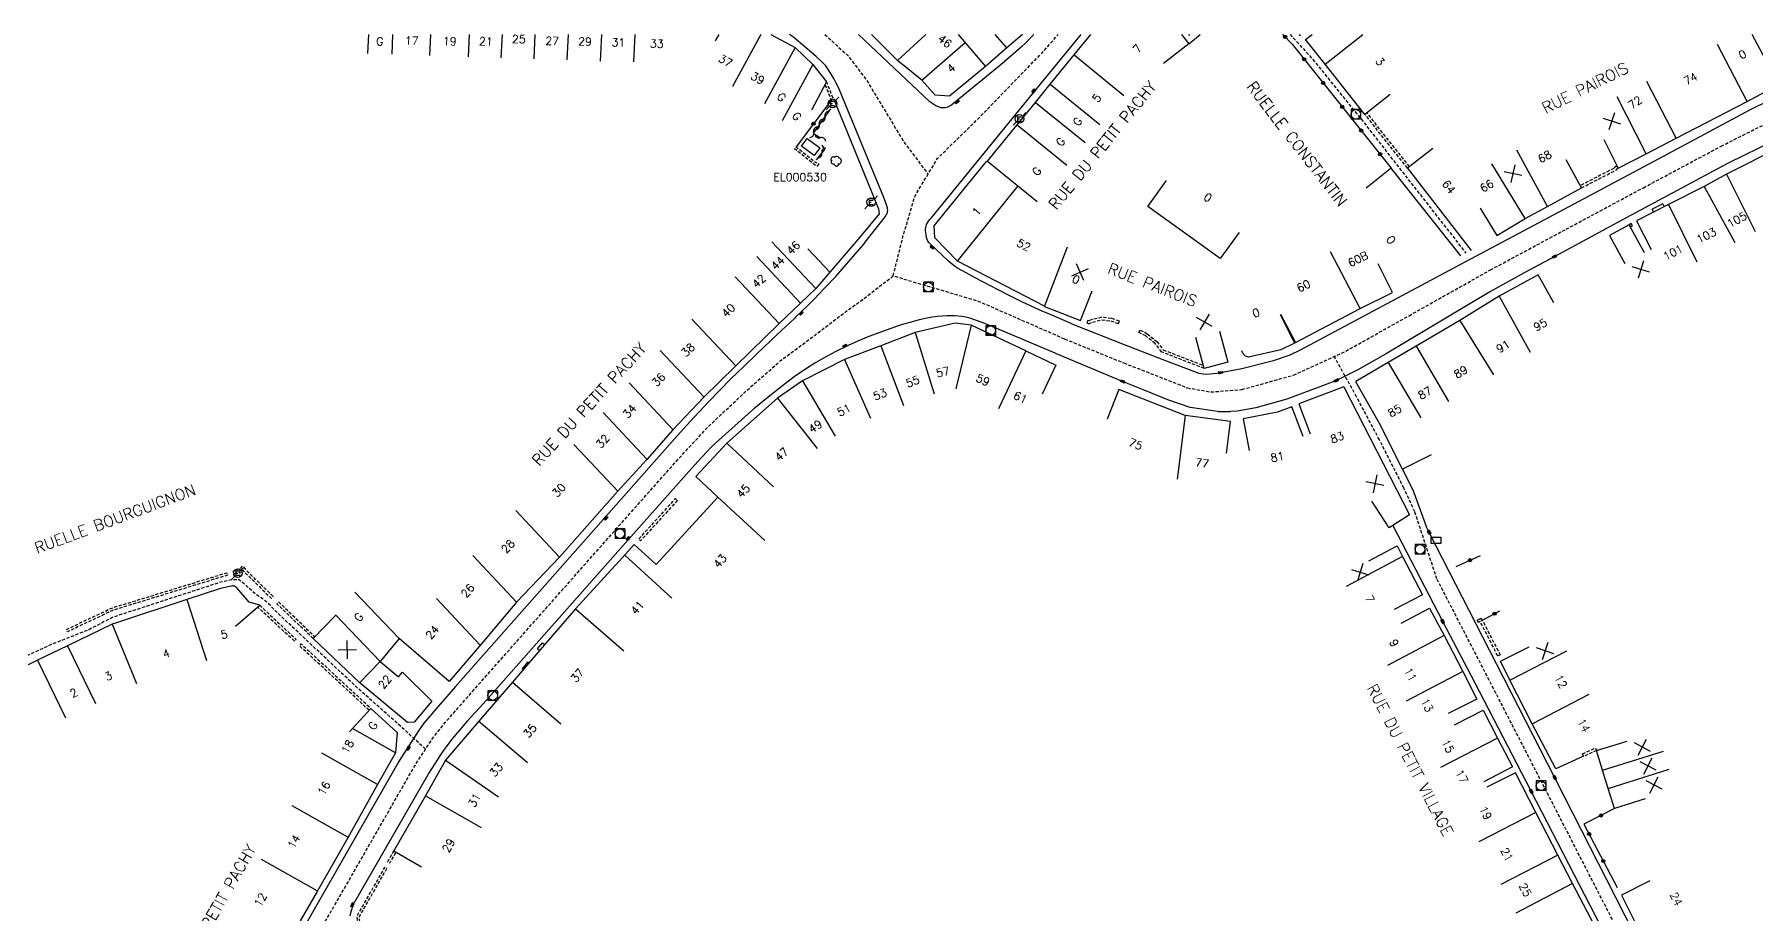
# Model space of a CAD drawing. Header units: millimetres. Extents: x 108000 to 119599, y 120002 to 124063.
# Drawn here: x 108152.3 to 108421.3, y 120862.5 to 121000 of the extents above; entities that cross this region are included whole.
import ezdxf
from ezdxf.enums import TextEntityAlignment as Align

# ---------------------------------------------------------------- set-up
doc = ezdxf.new("R2010")
doc.units = ezdxf.units.MM
doc.linetypes.add('DASHED', pattern=[0.75, 0.5, -0.25])
doc.layers.get('0').update_dxf_attribs({"linetype": 'CONTINUOUS'})
for name, color, linetype in [('W0001', 6, 'DASHED'), ('W0008', 7, 'CONTINUOUS'), ('W0100', 7, 'CONTINUOUS'), ('W0105', 7, 'CONTINUOUS'), ('W0112', 1, 'DASHED'), ('W0300', 7, 'CONTINUOUS'), ('W0310', 3, 'CONTINUOUS'), ('W0322', 7, 'CONTINUOUS'), ('W0400', 7, 'CONTINUOUS'), ('W0420', 7, 'CONTINUOUS'), ('W0471', 7, 'CONTINUOUS'), ('W0984', 7, 'CONTINUOUS'), ('W0989', 7, 'CONTINUOUS'), ('W0991', 7, 'CONTINUOUS'), ('W1102', 7, 'CONTINUOUS'), ('W1471', 7, 'CONTINUOUS')]:
    doc.layers.add(name, color=color, linetype=linetype)
doc.styles.get("Standard").update_dxf_attribs({"font": 'romans.shx', "width": 0.85})

# ---------------------------------------------------------------- blocks, each defined once
blk = doc.blocks.new('t310o')
at = {"color": 0, "linetype": 'Continuous'}
for centre, start, end in [((-0.5, 0.38), 216.8699, 323.1304), ((0.5, -0.37), 36.8699, 143.1303)]:
    blk.add_arc(centre, 0.625, start, end, dxfattribs=at)
blk = doc.blocks.new('T400')
for p, q in [((-0.15, 0.3), (0.15, 0.3)), ((-0.15, -0.25), (-0.15, 0.3)), ((-0.15, 0.15), (0.15, 0.15)), ((-0.15, 0), (0.15, 0)), ((0.15, 0.3), (0.15, -0.25)), ((-0.15, -0.15), (0.15, -0.15)), ((-0.15, -0.25), (-0.15, -0.3)), ((-0.15, -0.3), (0.15, -0.3)), ((0.15, -0.3), (0.15, -0.25))]:
    blk.add_line(p, q)
blk = doc.blocks.new('T471')
for p, q in [((-0.333334, 0.333334), (-0.333334, -0.333334)), ((-0.333334, 0.333334), (0.333334, 0.333334)), ((-0.333334, 0), (0, 0)), ((0.500001, 0.500001), (1.000002, 1.000002)), ((-0.500001, -0.500001), (-1.000002, -1.000002)), ((-0.333334, -0.333334), (0.333334, -0.333334))]:
    blk.add_line(p, q)
blk.add_ellipse((0, 0), major_axis=(0.471405, 0.471405), ratio=1, start_param=5.4977871438, end_param=11.780972451)
blk = doc.blocks.new('T420')
for p, q in [((0.75, 0.75), (-0.75, 0.75)), ((-0.75, 0.75), (-0.75, -0.75)), ((0.75, 0.75), (0.75, -0.75)), ((0.75, -0.75), (-0.75, -0.75))]:
    blk.add_line(p, q)
blk.add_ellipse((0, 0), major_axis=(-0.53, 0.53), ratio=1, start_param=3.926991, end_param=10.210176)
blk = doc.blocks.new('T300')
for p, q in [((-0.8, 0.51), (-0.86, 0.34)), ((-0.86, 0.34), (-0.86, 0.17)), ((-0.86, 0.17), (-0.74, 0.06)), ((-0.69, 0.63), (-0.8, 0.51)), ((-0.8, -0.06), (-0.74, 0.06)), ((-0.74, 0.06), (-0.69, 0.11)), ((-0.57, 0.69), (-0.69, 0.63)), ((-0.46, 0.69), (-0.57, 0.69)), ((-0.29, 0.63), (-0.46, 0.69)), ((-0.29, 0.63), (-0.17, 0.74)), ((-0.23, 0.57), (-0.29, 0.63)), ((-0.17, 0.74), (-0.06, 0.8)), ((-0.06, 0.8), (0.06, 0.8)), ((0.06, 0.8), (0.23, 0.74)), ((0.23, 0.74), (0.34, 0.63)), ((0.34, 0.63), (0.4, 0.51)), ((0.46, 0.46), (0.34, 0.46)), ((0.4, 0.51), (0.4, 0.46)), ((0.57, 0.4), (0.46, 0.46)), ((0.57, 0.4), (0.69, 0.29)), ((0.69, 0.29), (0.74, 0.17)), ((0.74, 0.06), (0.69, -0.17)), ((0.74, 0.17), (0.74, 0.06)), ((-0.8, -0.17), (-0.8, -0.06)), ((-0.8, -0.23), (-0.8, -0.17)), ((-0.74, -0.34), (-0.8, -0.23)), ((-0.69, -0.4), (-0.74, -0.34)), ((-0.51, -0.46), (-0.69, -0.4)), ((-0.4, -0.46), (-0.51, -0.46)), ((-0.4, -0.46), (-0.34, -0.46)), ((-0.34, -0.46), (-0.34, -0.4)), ((-0.34, -0.51), (-0.34, -0.46)), ((-0.29, -0.63), (-0.34, -0.51)), ((-0.17, -0.74), (-0.29, -0.63)), ((-0.06, -0.8), (-0.17, -0.74)), ((0.06, -0.8), (-0.06, -0.8)), ((0.17, -0.74), (0.06, -0.8)), ((0.23, -0.69), (0.17, -0.74)), ((0.29, -0.46), (0.23, -0.46)), ((0.29, -0.63), (0.23, -0.69)), ((0.46, -0.4), (0.29, -0.46)), ((0.34, -0.51), (0.29, -0.63)), ((0.34, -0.51), (0.34, -0.46)), ((0.57, -0.34), (0.46, -0.4)), ((0.63, -0.29), (0.57, -0.34)), ((0.69, -0.17), (0.63, -0.29))]:
    blk.add_line(p, q)
blk = doc.blocks.new('t322o')
at = {"color": 0, "linetype": 'Continuous'}
for radius in [0.25, 0.15]:
    blk.add_circle((0, 0), radius, dxfattribs=at)
blk = doc.blocks.new('t991o')
at = {"color": 0, "linetype": 'Continuous'}
for p, q in [((-1, 1), (1, -1)), ((-1, -1), (1, 1))]:
    blk.add_line(p, q, dxfattribs=at)
blk = doc.blocks.new('T1471')
at = {"color": 0, "linetype": 'Continuous', "flags": 128}
blk.add_lwpolyline([(-0.75, -0.5), (-0.75, 0.5), (0.75, 0.5), (0.75, -0.5), (-0.75, -0.5)], dxfattribs=at)

msp = doc.modelspace()

# ---------------------------------------------------------------- linework, layer by layer
at = {"layer": 'W0001', "flags": 128}
for points in [[(108275.73, 121000), (108279.36, 120996.66), (108282.2, 120992.94), (108288.02, 120983.29), (108291.85, 120978.17)], [(108286.41, 120962.3), (108288, 120968.65), (108289.77, 120974.71), (108293.35, 120980.66), (108299.62, 120986.79), (108309.73, 120997.19), (108312.17, 121000)], [(108332.52, 121000), (108332.59, 120999.9), (108332.75, 121000)], [(108348.39, 121000), (108348.44, 120999.96), (108351.61, 120996.51), (108359.82, 120986.38), (108365.66, 120978.88), (108375.87, 120965.84)], [(108162.31, 120810.94), (108169.47, 120817.2), (108176.14, 120823.91), (108191.07, 120849.91), (108201.99, 120868.92), (108211.72, 120885.85), (108213.35, 120888.39), (108214.64, 120890.33), (108216.59, 120892.71), (108221.12, 120897.87), (108246.85, 120926.94), (108252.55, 120933.37), (108257.43, 120938.65), (108263.56, 120944.44), (108268.83, 120949.06), (108268.83, 120949.06), (108274.21, 120953.06), (108278.5, 120956.34), (108281.66, 120958.63), (108286.41, 120962.3), (108299.69, 120958.36), (108313.19, 120952.45)], [(108213.35, 120888.39), (108209.72, 120891.73), (108202.5, 120898.14), (108190.84, 120909.1), (108188.39, 120911.51), (108186.71, 120912.68), (108184.31, 120914.84), (108183.08, 120914.83), (108181.18, 120914.39), (108164.52, 120908.98), (108160.75, 120907.03), (108154.97, 120904.73), (108142.64, 120899.16), (108137.71, 120896.5), (108130.78, 120892.99), (108127.29, 120891.39), (108126.09, 120891.02), (108121.4, 120891.02), (108112.2, 120891.57)]]:
    msp.add_lwpolyline(points, dxfattribs=at)
at = {"layer": 'W0001'}
for points in [[(108313.19, 120952.45), (108322.41, 120948.7), (108332.35, 120944.82), (108336.01, 120944.16), (108340.87, 120944.55), (108348.94, 120946.8), (108357.1, 120950.55), (108366.99, 120956.08), (108379.69, 120963.23), (108391.5, 120969.58), (108403.6, 120976.07), (108415.72, 120982.55), (108426.02, 120987.72), (108436.68, 120992.35), (108455.47, 121000)], [(108398.74, 120861.76), (108389.49, 120879.76), (108380.55, 120897.12), (108371.33, 120914.96), (108367.88, 120925.43), (108366.17, 120929.16), (108362.36, 120936.68), (108358.79, 120943.4), (108355.27, 120949.75)]]:
    msp.add_lwpolyline(points, dxfattribs=at)
at = {"layer": 'W0008'}
for p, q in [((108348.42, 120949.97), (108350.03, 120950.73)), ((108337.1, 120941.11), (108339.1, 120941.09))]:
    msp.add_line(p, q, dxfattribs=at)
at = {"layer": 'W0008', "flags": 128}
for points in [[(108275.7, 120960.36), (108277.43, 120962.2), (108278.11, 120962.96), (108281.83, 120967.27), (108282.05, 120967.54), (108285.13, 120971.5), (108285.25, 120971.67), (108285.36, 120971.86), (108285.44, 120972.06), (108285.51, 120972.26), (108285.54, 120972.42), (108285.55, 120972.58), (108285.54, 120972.74), (108285.51, 120972.9), (108285.32, 120973.54), (108284.94, 120974.53), (108277.87, 120991.69), (108277.51, 120992.41), (108277.13, 120993.12), (108276.73, 120993.81), (108276.31, 120994.49), (108276.1, 120994.79), (108275.88, 120995.08), (108275.64, 120995.34), (108275.39, 120995.6), (108274.37, 120996.53), (108273.33, 120997.45), (108272.28, 120998.35), (108271.22, 120999.24), (108270.66, 120999.68), (108270.22, 121000)], [(108303.83, 120995.77), (108295.58, 120989.03), (108295.39, 120988.89), (108295.19, 120988.78), (108294.98, 120988.68), (108294.77, 120988.6), (108294.55, 120988.56), (108294.34, 120988.53), (108294.12, 120988.53), (108293.91, 120988.56), (108293.47, 120988.67), (108293.05, 120988.85), (108292.58, 120989.15), (108292.14, 120989.5), (108280.98, 121000)], [(108292.34, 120971.3), (108308.92, 120991.63), (108315.78, 121000)], [(108308.36, 121000), (108307.77, 120999.36), (108307.13, 120998.7), (108306.46, 120998.07), (108305.15, 120996.91), (108303.81, 120995.77)], [(108277.06, 120989.98), (108284.1, 120972.74), (108284.22, 120971.98), (108281.22, 120968.32), (108276.49, 120962.87)], [(108314.22, 120954.86), (108310.81, 120956.31), (108309.67, 120956.8), (108308.54, 120957.31), (108306.63, 120958.21), (108304.74, 120959.13), (108302.82, 120960.1), (108299.21, 120962), (108297.82, 120962.75), (108296.44, 120963.52), (108296.16, 120963.7), (108295.88, 120963.89), (108295.45, 120964.23), (108295.04, 120964.59), (108292.06, 120967.39), (108291.95, 120967.51), (108291.85, 120967.65), (108291.77, 120967.8), (108291.71, 120967.96), (108291.62, 120968.31), (108291.55, 120968.68), (108291.49, 120969.04), (108291.46, 120969.41), (108291.47, 120969.64), (108291.5, 120969.87), (108291.55, 120970.09), (108291.63, 120970.3), (108291.77, 120970.58), (108291.94, 120970.84), (108292.12, 120971.08), (108292.33, 120971.31)], [(108275.67, 120960.38), (108274.08, 120958.68), (108273.19, 120957.79), (108271.17, 120955.84), (108270.97, 120955.66), (108268.29, 120953.12), (108265.1, 120950.1), (108263.07, 120948.16), (108261.07, 120946.19), (108259.34, 120944.43), (108257.62, 120942.65), (108254.69, 120939.53), (108252.69, 120937.32), (108240.73, 120923.81), (108218.05, 120898.18), (108214.95, 120894.62)], [(108311.7, 120950.24), (108301.63, 120954.48), (108300.31, 120955), (108298.36, 120955.68), (108297.75, 120955.85), (108297.12, 120955.95), (108295.98, 120956.03), (108294.83, 120956.04), (108294.04, 120956.01), (108293.25, 120955.94), (108292.47, 120955.83), (108291.69, 120955.69), (108290.45, 120955.41), (108289.22, 120955.09), (108288, 120954.74), (108286.79, 120954.35), (108284.56, 120953.56), (108282.35, 120952.73), (108280.86, 120952.11), (108279.39, 120951.44), (108277.45, 120950.47), (108275.53, 120949.45), (108274.18, 120948.66), (108272.85, 120947.82), (108270.96, 120946.51), (108269.12, 120945.14), (108266.86, 120943.36), (108264.65, 120941.52), (108263.17, 120940.23), (108258.7, 120936.2), (108257.99, 120935.53), (108257.31, 120934.84), (108255.9, 120933.33), (108254.52, 120931.8), (108244.6, 120920.62), (108222.35, 120895.48), (108221.1, 120894.12), (108219.87, 120892.73), (108218.66, 120891.33), (108217.47, 120889.92), (108217, 120889.33), (108216.56, 120888.73), (108216.13, 120888.12), (108215.71, 120887.49), (108213.84, 120884.56), (108213.73, 120884.39), (108202.27, 120864.49)], [(108231.17, 120903.77), (108230.87, 120904.03), (108231.65, 120905), (108231.98, 120904.71)], [(108229.49, 120901.82), (108229.29, 120901.99), (108228.46, 120900.95), (108228.62, 120900.81)], [(108214.97, 120894.6), (108214.03, 120893.53), (108213.11, 120892.44), (108212.73, 120891.94), (108212.37, 120891.42), (108209.61, 120887.14), (108209.2, 120886.47), (108174.05, 120825.03)], [(108201.61, 120862.34), (108201.7, 120862.84), (108201.96, 120863.69), (108202.29, 120864.51)]]:
    msp.add_lwpolyline(points, dxfattribs=at)
at = {"layer": 'W0008'}
for points in [[(108350.03, 120950.73), (108374.99, 120964.08), (108385.74, 120969.81), (108405.92, 120980.56), (108420.29, 120988.27), (108425.92, 120991.04), (108431.12, 120993.14), (108444.51, 120998.48), (108448.3, 121000)], [(108424.04, 120983.46), (108416.81, 120979.88), (108400.87, 120971.35), (108389.74, 120965.32), (108384.94, 120962.78), (108379.68, 120959.83), (108363.32, 120950.09), (108358.99, 120947.6), (108355.63, 120945.95), (108353.47, 120945.11), (108347.88, 120943.02), (108343.05, 120941.66), (108340.14, 120941.18), (108339.1, 120941.09)], [(108314.22, 120954.86), (108314.56, 120954.71), (108322.73, 120951.49), (108329.89, 120948.69), (108334.16, 120947.08), (108335.31, 120946.95), (108336.95, 120947.12), (108337.54, 120947.19), (108340.84, 120947.82), (108345.83, 120949.1), (108348.42, 120949.97)], [(108337.1, 120941.11), (108332.77, 120941.76), (108329.28, 120942.94), (108325.6, 120944.45), (108322.24, 120945.82), (108311.94, 120950.14), (108311.7, 120950.24)], [(108407.8, 120848.46), (108397.87, 120867.99), (108391.27, 120880.92), (108389.74, 120883.92), (108380.62, 120901.69), (108376.37, 120910.05), (108370.13, 120922.24), (108369.74, 120922.92), (108369.13, 120924.74), (108367.63, 120928.81), (108365.96, 120932.09)], [(108344.71, 120771.45), (108345.87, 120771.76), (108346.89, 120772.51), (108348.23, 120773.86), (108358.55, 120784.35), (108382.69, 120809.1), (108395.03, 120821.71), (108404.52, 120831.36), (108408.45, 120835.4), (108408.93, 120836.13), (108409.12, 120836.71), (108409.02, 120837.09), (108408.95, 120837.45), (108408.55, 120838.24), (108394.46, 120865.58), (108386.07, 120881.8), (108377.31, 120898.7), (108372.24, 120908.32), (108364.5, 120923.27)]]:
    msp.add_lwpolyline(points, dxfattribs=at)
at = {"layer": 'W0100'}
msp.add_line((108378.11, 120972.86), (108380.7, 120968.58), dxfattribs=at)
at = {"layer": 'W0100', "flags": 128}
for points in [[(108258.67, 120999.02), (108259.21, 121000)], [(108267.31, 121000), (108271.09, 120997.96), (108273.83, 120995.31), (108276, 120992.61), (108273.65, 120988.2)], [(108306.6, 121000), (108304.18, 120997.89), (108300.85, 120995.02), (108295.2, 120990.37), (108292.95, 120990.5), (108290.86, 120992.88), (108287.06, 120995.95), (108283.01, 120999.99), (108283.02, 121000)], [(108310.04, 120957.55), (108296.45, 120964.59), (108292.9, 120968.22), (108292.81, 120970.09), (108298.19, 120976.73), (108301, 120980.17), (108301.14, 120980.21), (108305.77, 120985.86), (108308.61, 120989.38), (108310.9, 120992.21), (108314.7, 120996.83), (108317.3, 121000)], [(108331.43, 121000), (108332.57, 120998.53), (108328.61, 120995.47)], [(108364.01, 120990.6), (108360.1, 120987.5), (108353.87, 120995.34), (108350.82, 120999.19), (108351.84, 121000)], [(108370.69, 120982.18), (108366.74, 120979.13), (108376.66, 120966.26)], [(108375.09, 120965.42), (108364.2, 120979.12), (108360.28, 120976.01)], [(108273.07, 120966.51), (108276.49, 120962.87), (108274.31, 120960.32), (108271.95, 120958.01), (108268.59, 120954.85), (108261.79, 120948.21), (108256.83, 120943.34), (108251.97, 120938.26), (108247.92, 120933.62), (108243.36, 120928.64), (108234.3, 120918.38), (108227.58, 120911.32), (108222.05, 120904.78), (108217.04, 120898.96), (108209.26, 120905.65), (108206.25, 120902.09), (108209.14, 120899.66), (108209.77, 120900.41), (108214.37, 120895.87), (108211.58, 120892.59), (108210.55, 120892.53), (108203.17, 120898.66), (108195.83, 120905.64), (108199.28, 120909.26)], [(108307.15, 120950.61), (108298.59, 120954.58), (108296.08, 120954.92), (108289.86, 120953.45), (108284.49, 120951.39), (108278.81, 120949.24), (108272.23, 120945.89), (108268.34, 120943.22), (108260.41, 120936.17), (108255.56, 120930.98), (108259, 120927.74), (108249.4, 120917.23), (108245.93, 120920.35), (108244.13, 120918.3), (108236.78, 120910.27), (108230.91, 120903.47), (108226.93, 120898.86), (108221.67, 120892.74), (108216.5, 120886.66), (108213.34, 120881.11), (108208.41, 120872.5), (108212.75, 120870.02)], [(108183.66, 120907.59), (108187.46, 120910.85), (108185.79, 120911.36), (108183.9, 120913.56), (108183.81, 120913.64), (108183.52, 120913.81), (108183.42, 120913.85), (108183.32, 120913.87), (108183.17, 120913.87), (108183.02, 120913.85), (108181.34, 120913.47), (108176.07, 120911.77), (108165.24, 120908.17), (108164.43, 120907.89), (108157.46, 120904.54), (108152.75, 120902.26), (108138.48, 120895.28), (108138.74, 120894.78), (108142.12, 120891.5)], [(108201.46, 120891.06), (108204.83, 120894.75), (108208.95, 120890.98), (108208.69, 120887.8), (108205.88, 120882.84), (108201.21, 120874.55), (108196.41, 120866.16), (108190.85, 120856.52), (108189.27, 120853.79), (108186.63, 120848.98), (108181.62, 120840.28), (108173.19, 120825.66), (108170.08, 120824.25), (108166.89, 120822.89), (108162.06, 120820.81), (108160.73, 120822.14), (108157.18, 120819.79), (108157.03, 120819.91), (108155.78, 120818.61), (108152.06, 120822.96)]]:
    msp.add_lwpolyline(points, dxfattribs=at)
at = {"layer": 'W0100'}
for points in [[(108397.39, 120983.6), (108399.65, 120979.14), (108404.02, 120981.35), (108408.71, 120983.79), (108419.77, 120989.54), (108424.74, 120992.2), (108432.12, 120994.96), (108430.37, 120999.64)], [(108430.06, 120979.38), (108427.79, 120983.84), (108425.14, 120982.49), (108416.56, 120978.16), (108413.1, 120976.26), (108407.48, 120973.45), (108402.51, 120970.87), (108404.82, 120966.43)], [(108380.7, 120968.58), (108385.1, 120971.25), (108388.59, 120973.15), (108393.9, 120976.03), (108391.52, 120980.43)], [(108340.42, 120969.05), (108337.5, 120965), (108326.18, 120973.14), (108329.1, 120977.2)], [(108403.77, 120965.88), (108401.38, 120970.28), (108398.31, 120968.61), (108400.7, 120964.22)], [(108346.91, 120956.31), (108349.23, 120951.89), (108359.33, 120957.19), (108364.38, 120959.71), (108362.15, 120964.18)], [(108389.58, 120958.09), (108387.17, 120962.47), (108381.07, 120959.13), (108374.93, 120955.34), (108368.09, 120951.31), (108363.74, 120948.76), (108358.68, 120945.78)], [(108310.02, 120957.51), (108315.67, 120955.32), (108317.48, 120959.98)], [(108346.86, 120956.26), (108349.11, 120951.79), (108346.97, 120950.72), (108341.89, 120949.59), (108341.43, 120949.77), (108341.07, 120950.12), (108340.86, 120950.59)], [(108337.4, 120953.66), (108338.69, 120948.83), (108334.98, 120947.84), (108333.69, 120952.67)], [(108307.15, 120950.57), (108311.83, 120948.35), (108309.69, 120943.83)], [(108338.46, 120934.6), (108339.1, 120939.56), (108332.02, 120940.48), (108321.67, 120944.57), (108319.83, 120939.93)], [(108356.77, 120944.94), (108349.78, 120942.29), (108351.55, 120937.62)], [(108356.77, 120944.95), (108356.78, 120944.95), (108367.04, 120924.99), (108363.9, 120922.93), (108361.16, 120927.11)], [(108370.43, 120934.32), (108365.96, 120932.09), (108362.39, 120939.24), (108358.68, 120945.77), (108358.68, 120945.77)], [(108350.45, 120937.19), (108348.67, 120941.86), (108346.42, 120941), (108341.07, 120939.95), (108342.03, 120935.04)], [(108360.68, 120917.8), (108365.1, 120920.13), (108365.98, 120918.47), (108369.1, 120912.48), (108364.66, 120910.17)], [(108365.77, 120908.08), (108370.19, 120910.42), (108372.45, 120906.13), (108375.4, 120900.5), (108377.57, 120896.2), (108373.11, 120893.94)], [(108394.25, 120887.27), (108389.91, 120885.32), (108386.23, 120892.36), (108382.73, 120899.13), (108381.24, 120902.12), (108385.72, 120904.35)], [(108374.09, 120892.17), (108378.54, 120894.46), (108380.78, 120890.12), (108383.12, 120885.6), (108378.68, 120883.29)], [(108403.85, 120880.6), (108399.09, 120879.09), (108398.09, 120882.23), (108397.19, 120885.12), (108396.26, 120888.17), (108401.04, 120889.64)], [(108401.3, 120839.45), (108405.74, 120841.74), (108403.2, 120846.66), (108400.74, 120851.45), (108398, 120856.82), (108395.37, 120861.92), (108392.51, 120867.39), (108390.21, 120871.82), (108386.76, 120878.48), (108383.6, 120884.7), (108379.15, 120882.43)], [(108404.61, 120867.83), (108400.15, 120865.57), (108404.4, 120857.16), (108406.17, 120853.78), (108407.93, 120850.34), (108411.99, 120842.31), (108413.85, 120839.81), (108417.87, 120842.79)]]:
    msp.add_lwpolyline(points, dxfattribs=at)
at = {"layer": 'W0100', "flags": 128}
msp.add_lwpolyline([(108272.97, 120983.73), (108274.93, 120982.28), (108274.05, 120981.08), (108272.08, 120982.53)], close=True, dxfattribs=at)
at = {"layer": 'W0105'}
for p, q in [((108406.64, 120973.53), (108404.97, 120972.71)), ((108406.84, 120973.12), (108406.64, 120973.53)), ((108405.19, 120972.26), (108404.97, 120972.71))]:
    msp.add_line(p, q, dxfattribs=at)
at = {"layer": 'W0112'}
for p, q in [((108399.39, 120978.97), (108399.65, 120979.15)), ((108401.7, 120970.45), (108401.38, 120970.28)), ((108401.38, 120970.28), (108401.57, 120969.93)), ((108320.39, 120955.25), (108321.62, 120954.85)), ((108325.86, 120952.92), (108324.8, 120953.46)), ((108328.59, 120950.74), (108334.85, 120948.32)), ((108377.83, 120908.16), (108377.62, 120908.51)), ((108394.25, 120887.27), (108394.09, 120887.64)), ((108396.26, 120888.18), (108394.25, 120887.27))]:
    msp.add_line(p, q, dxfattribs=at)
at = {"layer": 'W0112', "flags": 128}
for points in [[(108275.76, 120992.15), (108276.69, 120989.83), (108277.06, 120989.98), (108276, 120992.61)], [(108366.74, 120979.13), (108360.1, 120987.5)], [(108367.05, 120979.37), (108360.41, 120987.74)], [(108195.83, 120905.64), (108190.15, 120911.09), (108190.42, 120911.38), (108196.11, 120905.93)], [(108187.46, 120910.85), (108193.17, 120905.51), (108192.9, 120905.22), (108187.15, 120910.58)], [(108204.56, 120894.45), (108193.66, 120904.53), (108193.93, 120904.82), (108204.83, 120894.75)], [(108208.41, 120872.5), (108207.42, 120870.8), (108207.76, 120870.6), (108208.76, 120872.3)], [(108212.24, 120850.21), (108207.42, 120853.87), (108205.71, 120855.24), (108205.54, 120855.4), (108205.39, 120855.58), (108205, 120856.15), (108204.64, 120856.74), (108204.47, 120857.05), (108204.33, 120857.37), (108204, 120858.21), (108203.7, 120859.06), (108203.48, 120859.74), (108203.31, 120860.43), (108203.16, 120861.13), (108203.06, 120861.83), (108203.05, 120862.01), (108203.07, 120862.19), (108203.12, 120862.36), (108203.2, 120862.53), (108207.31, 120869.72), (108206.96, 120869.91), (108202.85, 120862.72), (108202.75, 120862.5), (108202.68, 120862.27), (108202.65, 120862.03), (108202.66, 120861.78), (108202.77, 120861.06), (108202.92, 120860.34), (108203.1, 120859.63), (108203.32, 120858.94), (108203.63, 120858.07), (108203.96, 120857.22), (108204.11, 120856.87), (108204.29, 120856.54), (108204.66, 120855.93), (108205.07, 120855.34), (108205.25, 120855.12), (108205.46, 120854.93), (108207.18, 120853.56), (108212, 120849.89)]]:
    msp.add_lwpolyline(points, dxfattribs=at)
for points in [[(108274.77, 120979.77), (108274.45, 120979.37), (108271, 120982.12), (108271.25, 120982.43), (108274.26, 120980.03), (108274.38, 120979.93), (108274.45, 120980.02), (108274.68, 120979.83)], [(108252.7, 120927.24), (108246.95, 120920.91), (108246.65, 120921.18), (108252.4, 120927.51)], [(108189.56, 120912.22), (108184.71, 120916.96), (108184.42, 120916.59), (108183.26, 120916.12), (108183.41, 120915.75), (108184.15, 120916.05), (108184.37, 120915.87), (108184.75, 120916.36), (108189.28, 120911.93)], [(108157.26, 120907.07), (108164.35, 120910.42), (108182.33, 120915.93), (108182.44, 120915.55), (108164.49, 120910.05), (108157.43, 120906.71)]]:
    msp.add_lwpolyline(points, close=True, dxfattribs=at)
at = {"layer": 'W0112'}
for points in [[(108398.95, 120979.09), (108393.72, 120976.38), (108393.91, 120976.03)], [(108393.91, 120976.03), (108399.41, 120978.87), (108399.39, 120978.97)], [(108399.65, 120979.15), (108399.42, 120979.48), (108398.94, 120979.14), (108398.95, 120979.09)], [(108401.57, 120969.93), (108401.89, 120970.1), (108401.7, 120970.45)], [(108316.63, 120954.95), (108316.95, 120954.81), (108317.54, 120955.08), (108319, 120955.42), (108320.39, 120955.25)], [(108316.95, 120955.25), (108316.79, 120955.32), (108316.63, 120954.95)], [(108321.62, 120954.85), (108321.74, 120955.23), (108320.48, 120955.64), (108318.98, 120955.83), (108317.41, 120955.46), (108316.95, 120955.25)], [(108324.8, 120953.46), (108324.99, 120953.82), (108326.08, 120953.26), (108327.6, 120952.02), (108328.59, 120950.74)], [(108334.98, 120947.84), (108328.34, 120950.41), (108327.31, 120951.74), (108325.86, 120952.92)], [(108377.62, 120908.51), (108377.96, 120908.72), (108377.97, 120908.7), (108378.25, 120908.86)], [(108380.84, 120902.95), (108378.09, 120908.3), (108377.83, 120908.16)], [(108378.25, 120908.86), (108381.2, 120903.13), (108380.84, 120902.95)], [(108394.09, 120887.64), (108396.1, 120888.54), (108396.26, 120888.18)]]:
    msp.add_lwpolyline(points, dxfattribs=at)
at = {"layer": 'W0310', "flags": 128}
for points in [[(108276.63, 120988.38), (108273.89, 120984.6), (108275.06, 120983.84)], [(108275.26, 120982.7), (108275.7, 120982.02), (108274.35, 120980.42)]]:
    msp.add_lwpolyline(points, dxfattribs=at)
at = {"layer": 'W0322'}
for p, q in [((108374.34, 120916.92), (108378.14, 120918.63)), ((108378.23, 120908.42), (108381.16, 120909.98))]:
    msp.add_line(p, q, dxfattribs=at)
at = {"layer": 'W0322', "flags": 128}
for points in [[(108332.57, 120998.53), (108334.37, 121000)], [(108347.24, 121000), (108347.28, 120999.97), (108348.71, 120998.49), (108364.2, 120979.12)], [(108349.8, 121000), (108350.03, 120999.83)], [(108276.8, 120989.86), (108271.25, 120982.43)]]:
    msp.add_lwpolyline(points, dxfattribs=at)
at = {"layer": 'W0322'}
msp.add_lwpolyline([(108399.08, 120879.1), (108394.29, 120876.67), (108399.51, 120866.78)], dxfattribs=at)
at = {"layer": 'W1102'}
for p, q in [((108424.74, 120992.2), (108420.56, 121000)), ((108419.77, 120989.54), (108415.15, 120998.41)), ((108408.71, 120983.79), (108404.1, 120992.66)), ((108404.02, 120981.35), (108399.5, 120990.27)), ((108388.59, 120973.15), (108383.81, 120981.93)), ((108385.1, 120971.25), (108379.92, 120979.8)), ((108413.1, 120976.26), (108417.89, 120967.49)), ((108416.56, 120978.16), (108421.06, 120969.23)), ((108407.48, 120973.45), (108411.95, 120964.51)), ((108310.02, 120957.51), (108313.64, 120966.83)), ((108359.33, 120957.19), (108354.69, 120966.04)), ((108381.07, 120959.13), (108385.88, 120950.36)), ((108374.93, 120955.34), (108380.18, 120946.83)), ((108368.09, 120951.31), (108373.16, 120942.7)), ((108307.15, 120950.57), (108302.86, 120941.54)), ((108363.74, 120948.76), (108368.81, 120940.14)), ((108332.02, 120940.48), (108330.74, 120930.56)), ((108365.98, 120918.47), (108357.14, 120913.8)), ((108372.45, 120906.13), (108363.61, 120901.46)), ((108382.73, 120899.13), (108391.61, 120903.72)), ((108375.4, 120900.5), (108366.54, 120895.86)), ((108386.23, 120892.36), (108395.1, 120896.99)), ((108380.78, 120890.12), (108371.89, 120885.54)), ((108397.19, 120885.12), (108406.74, 120888.09)), ((108398.09, 120882.23), (108407.62, 120885.25)), ((108386.76, 120878.48), (108377.88, 120873.88)), ((108390.21, 120871.82), (108381.33, 120867.23)), ((108392.51, 120867.39), (108383.65, 120862.74))]:
    msp.add_line(p, q, dxfattribs=at)
at = {"layer": 'W1102', "flags": 128}
for points in [[(108204.43, 121000), (108204.3, 120997.04)], [(108208.22, 121000), (108208.08, 120996.93)], [(108214.13, 121000), (108213.98, 120996.71)], [(108220.2, 121000), (108220.04, 120996.5)], [(108225.31, 121000), (108225.14, 120996.35)], [(108230.44, 121000), (108230.27, 120996.2)], [(108235.63, 121000), (108235.45, 120996.01)], [(108240.83, 121000), (108240.64, 120995.81)], [(108246.06, 121000), (108245.87, 120995.71)], [(108265.72, 121000), (108261.32, 120991.87)], [(108287.06, 120995.95), (108291.5, 121000)], [(108296.54, 121000), (108300.85, 120995.02)], [(108304.18, 120997.89), (108302.36, 121000)], [(108353.87, 120995.34), (108359.74, 121000)], [(108271.09, 120997.96), (108266.33, 120989.17)], [(108290.86, 120992.88), (108297.64, 120998.73)], [(108273.83, 120995.32), (108269.07, 120986.52)], [(108314.7, 120996.83), (108322.42, 120990.47)], [(108310.9, 120992.21), (108318.67, 120985.92)], [(108308.61, 120989.38), (108316.39, 120983.1)], [(108305.77, 120985.86), (108313.55, 120979.58)], [(108301.14, 120980.21), (108308.92, 120973.92)], [(108296.45, 120964.59), (108305.93, 120976.34)], [(108274.31, 120960.32), (108267.47, 120967.61)], [(108271.95, 120958.01), (108265.11, 120965.3)], [(108268.59, 120954.85), (108261.74, 120962.14)], [(108261.82, 120948.24), (108254.98, 120955.53)], [(108298.59, 120954.58), (108296.19, 120944.67)], [(108284.49, 120951.39), (108288.04, 120942.05)], [(108289.86, 120953.45), (108292.81, 120943.88)], [(108256.86, 120943.37), (108250.02, 120950.66)], [(108278.81, 120949.24), (108282.87, 120940.08)], [(108252, 120938.29), (108245.16, 120945.58)], [(108272.23, 120945.89), (108277.35, 120937.27)], [(108247.95, 120933.66), (108241.11, 120940.95)], [(108268.34, 120943.22), (108274.51, 120935.33)], [(108243.4, 120928.67), (108236.55, 120935.96)], [(108260.41, 120936.17), (108267.72, 120929.35)], [(108259, 120927.74), (108266.38, 120920.99)], [(108234.3, 120918.38), (108227.46, 120925.67)], [(108227.58, 120911.32), (108220.74, 120918.61)], [(108244.48, 120918.69), (108251.85, 120911.94)], [(108176.07, 120911.77), (108179.15, 120902.25)], [(108209.26, 120905.65), (108202.31, 120912.92)], [(108221.92, 120904.63), (108215.08, 120911.92)], [(108199.3, 120909.36), (108206.25, 120902.09), (108203.07, 120898.75)], [(108236.78, 120910.27), (108244.35, 120903.74)], [(108164.43, 120907.89), (108168.2, 120898.61)], [(108157.46, 120904.54), (108161.8, 120895.53)], [(108152.75, 120902.26), (108157.14, 120893.28)], [(108226.93, 120898.86), (108234.5, 120892.33)], [(108221.68, 120892.74), (108229.29, 120886.27)], [(108208.69, 120887.8), (108201.97, 120891.61)], [(108205.88, 120882.84), (108197.18, 120887.77)], [(108216.5, 120886.66), (108224.75, 120880.94)], [(108201.25, 120874.63), (108192.55, 120879.55)], [(108213.34, 120881.11), (108222.03, 120876.16)], [(108196.46, 120866.24), (108187.76, 120871.17)]]:
    msp.add_lwpolyline(points, dxfattribs=at)

# ---------------------------------------------------------------- block references
at = {"layer": 'W0300'}
msp.add_blockref('T300', (108277.55, 120980.2), dxfattribs=at)
at = {"layer": 'W0310'}
for p, rotation in [((108274.87, 120985.95), 234.0963746921546), ((108275.75, 120987.16), 234.0963746921546), ((108273.99, 120984.73), 234.0963746921546), ((108275.01, 120983.87), 326.7733722183188), ((108275.25, 120981.49), 229.8793224675855)]:
    msp.add_blockref('t310o', p, dxfattribs=dict(at, rotation=rotation))
at = {"layer": 'W0322'}
for p, rotation in [((108347.62, 120999.62), 313.7903618941497), ((108350.6, 120996.12), 308.6547266187611), ((108353.56, 120992.41), 308.6547266187611), ((108356.53, 120988.71), 308.6547266187611), ((108273.96, 120986.06), 233.2291561042438), ((108359.5, 120985), 308.6547266187611), ((108362.46, 120981.29), 308.6547266187611), ((108376.5, 120917.9), 24.26982481679141), ((108380.33, 120909.53), 27.9627675233674), ((108396.96, 120878.02), 206.8606041233599), ((108395.1, 120875.12), 297.8257546444273), ((108397.32, 120870.92), 297.8257546444273)]:
    msp.add_blockref('t322o', p, dxfattribs=dict(at, rotation=rotation))
at = {"layer": 'W0400'}
for p, rotation in [((108296.37, 120989.48), 309.2653806165429), ((108308.35, 120991.18), 141.0328222767462), ((108292.48, 120966.79), 226.7699226391381), ((108389.74, 120965.32), 118.4563446044594), ((108272.04, 120956.48), 313.7956153539169), ((108278.88, 120951.36), 115.9453310607762), ((108322.24, 120945.82), 67.69618225056026), ((108337.54, 120947.19), 276.855419158195), ((108355.63, 120945.95), 116.1609954827301), ((108241.51, 120924.46), 318.4810556573904), ((108370.13, 120922.24), 207.1071701049804), ((108245, 120921.29), 318.6955601156569), ((108372.24, 120908.32), 27.76388549841701), ((108210.69, 120888.56), 327.1858346162421), ((108389.74, 120883.92), 207.0867004394531), ((108386.07, 120881.8), 27.37722778293841), ((108201.93, 120864.03), 158.6841836037426)]:
    msp.add_blockref('T400', p, dxfattribs=dict(at, rotation=rotation))
at = {"layer": 'W0420'}
for p in [(108358.67, 120987.52), (108291.9, 120960.54), (108301.64, 120953.75), (108243.72, 120922.03), (108368.68, 120919.59), (108223.85, 120896.75), (108387.6, 120882.66)]:
    msp.add_blockref('T420', p, dxfattribs=at)
at = {"layer": 'W0471'}
for p in [(108276.93, 120989.23), (108306.14, 120986.81), (108282.97, 120973.79), (108184.06, 120915.88)]:
    msp.add_blockref('T471', p, dxfattribs=at)
at = {"layer": 'W0991'}
for p, rotation in [((108398.67, 120986.49), 26.85804111156635), ((108383.23, 120978.25), 122.7470958493634), ((108315.6, 120962.89), 68.7754113114009), ((108403.19, 120963.29), 208.5009346466602), ((108335.03, 120955.1), 194.9524107596558), ((108361.64, 120929.82), 213.2183451291282), ((108359.35, 120916.03), 297.8689178863638), ((108201.14, 120903.92), 46.41736115866986), ((108388.25, 120903.74), 116.4416287323813), ((108403.42, 120888.69), 107.0099774095765), ((108404.32, 120885.75), 107.2802114489401), ((108405.26, 120882.78), 107.5881109711774)]:
    msp.add_blockref('t991o', p, dxfattribs=dict(at, rotation=rotation))
at = {"layer": 'W1471'}
msp.add_blockref('T1471', (108371.17, 120920.98), dxfattribs=at)

# ---------------------------------------------------------------- texts
at = {"layer": 'W0984'}
msp.add_text('EL000530', height=1.25, dxfattribs=at).set_placement((108271.87, 120977.72), align=Align.MIDDLE)
at = {"layer": 'W0989'}
for s, rotation, p in [('RUE PAIROIS', 26.6454, (108394.49, 120991.66)), ('RUE DU PETIT PACHY', 50.8422, (108319.1, 120982.7)), ('RUELLE CONSTANTIN', 307.6502, (108349.49, 120982.92)), ('RUE PAIROIS', 338.7165, (108326.91, 120960.91)), ('RUE DU PETIT PACHY', 47.3741, (108238.92, 120942.26)), ('RUELLE BOURGUIGNON', 20.4778, (108164.86, 120924.36)), ('RUE DU PETIT VILLAGE', 297.3166, (108367.15, 120886.69)), ('RUE DU PETIT PACHY', 60.2881, (108180.04, 120862.45))]:
    msp.add_text(s, height=1.75, rotation=rotation, dxfattribs=at).set_placement(p, align=Align.MIDDLE)
at = {"layer": 'W0991'}
for s, rotation, p in [('25', 358.253, (108227.94, 120999.27)), ('G', 358.0413, (108206.22, 120998.92)), ('17', 357.9122, (108211.2, 120999.02)), ('19', 357.9122, (108217.15, 120998.94)), ('21', 357.9122, (108222.79, 120998.91)), ('27', 358.253, (108233.14, 120998.99)), ('29', 357.8255, (108238.27, 120998.9)), ('31', 358.911, (108243.49, 120998.75)), ('33', 357.4095, (108249.49, 120998.55)), ('46', 321.0332, (108294.48, 120998.95)), ('7', 50.6571, (108324.54, 120997.79)), ('0', 27.4871, (108419.05, 120996.88)), ('37', 331.3475, (108260.22, 120995.89)), ('4', 39.4504, (108295.46, 120994.74)), ('3', 308.4529, (108362.47, 120995.77)), ('39', 331.5802, (108265.25, 120993.16)), ('74', 27.4871, (108410.95, 120993.09)), ('G', 315.9686, (108268.95, 120990.21)), ('5', 50.5315, (108318.21, 120990.08)), ('72', 35.0064, (108402.28, 120989.38)), ('G', 308.8358, (108271.36, 120987.22)), ('G', 51.0622, (108315.19, 120986.38)), ('G', 51.0622, (108312.53, 120983.22)), ('68', 28.47, (108388.17, 120980.93)), ('G', 51.0622, (108308.83, 120978.62)), ('64', 307.6502, (108373.2, 120976.19)), ('66', 31.2155, (108379.11, 120976.35)), ('0', 326.6585, (108335.56, 120974.53)), ('1', 50.8477, (108299.43, 120972.36)), ('105', 28.6684, (108418.19, 120971.07)), ('46', 44.4419, (108270.8, 120966.68)), ('52', 332.6179, (108306.81, 120967.11)), ('O', 308.4816, (108364.16, 120967.92)), ('103', 26.6027, (108413.42, 120968.6)), ('44', 44.4419, (108268.37, 120964.3)), ('60B', 26.5628, (108359, 120964.92)), ('101', 27.4858, (108408.22, 120965.95)), ('42', 43.1921, (108265.43, 120961.48)), ('0', 334.6049, (108314.97, 120961.73)), ('60', 27.6845, (108350.5, 120960.73)), ('40', 44.3146, (108260.66, 120956.89)), ('0', 197.9644, (108343.07, 120956.52)), ('95', 28.7507, (108387.49, 120954.66)), ('38', 44.4638, (108254.37, 120950.74)), ('91', 31.6409, (108381.67, 120951.28)), ('36', 46.1179, (108249.76, 120946.08)), ('55', 21.0006, (108289.45, 120945.8)), ('57', 13.2571, (108294.17, 120947.28)), ('59', 335.1418, (108300.42, 120946.02)), ('89', 30.4912, (108375.06, 120947.3)), ('53', 21.0006, (108284.34, 120943.8)), ('61', 334.6049, (108306.29, 120943.31)), ('87', 30.4524, (108369.46, 120944)), ('34', 48.3472, (108245.21, 120941.16)), ('51', 26.9832, (108278.73, 120941.34)), ('85', 30.503, (108364.75, 120941.23)), ('49', 34.4545, (108274.24, 120938.77)), ('83', 20.7346, (108355.75, 120937.07)), ('32', 47.8475, (108241.03, 120936.47)), ('47', 41.6128, (108268.98, 120934.43)), ('75', 338.413, (108324.27, 120936.02)), ('77', 352.6107, (108334.66, 120933.08)), ('81', 11.1403, (108346.42, 120934.02)), ('30', 48.4306, (108234.2, 120928.84)), ('45', 46.9816, (108262.99, 120928.68)), ('28', 46.685, (108226.23, 120920.06)), ('43', 47.5534, (108259.36, 120917.76)), ('26', 49.3021, (108219.95, 120913.14)), ('41', 47.5165, (108246.45, 120910.47)), ('7', 297.4842, (108360.86, 120911.87)), ('G', 49.7867, (108202.92, 120908.99)), ('5', 14.7572, (108181.91, 120906.3)), ('24', 49.2989, (108214.42, 120906.64)), ('4', 18.4013, (108172.86, 120903.32)), ('9', 297.8383, (108364.66, 120904.94)), ('3', 26.0674, (108163.83, 120899.8)), ('37', 49.2203, (108237.08, 120899.9)), ('11', 297.6221, (108367.19, 120900.04)), ('2', 26.0674, (108158.42, 120897.17)), ('22', 49.5062, (108207, 120898.88)), ('12', 297.3577, (108390.7, 120898.96)), ('13', 296.848, (108369.8, 120895.25)), ('G', 60.4593, (108205.13, 120892.04)), ('35', 49.6035, (108229.67, 120891.25)), ('14', 297.5729, (108394.27, 120892.08)), ('18', 60.4593, (108201.19, 120888.77)), ('15', 297.2602, (108373.05, 120888.85)), ('33', 49.6035, (108224.4, 120885.16)), ('17', 297.4181, (108375.22, 120884.13)), ('16', 60.0356, (108197.5, 120882.27)), ('31', 60.3576, (108221, 120880.42)), ('19', 296.9364, (108378.94, 120878.42)), ('14', 60.0356, (108192.81, 120873.94)), ('29', 60.197, (108216.95, 120873.33)), ('21', 297.3794, (108382.27, 120871.93)), ('12', 60.0356, (108187.57, 120864.84)), ('25', 297.3562, (108385.14, 120866.39)), ('24', 296.8279, (108408.71, 120864.97))]:
    msp.add_text(s, height=1.25, rotation=rotation, dxfattribs=at).set_placement(p, align=Align.MIDDLE)

doc.saveas('drawing.dxf')
